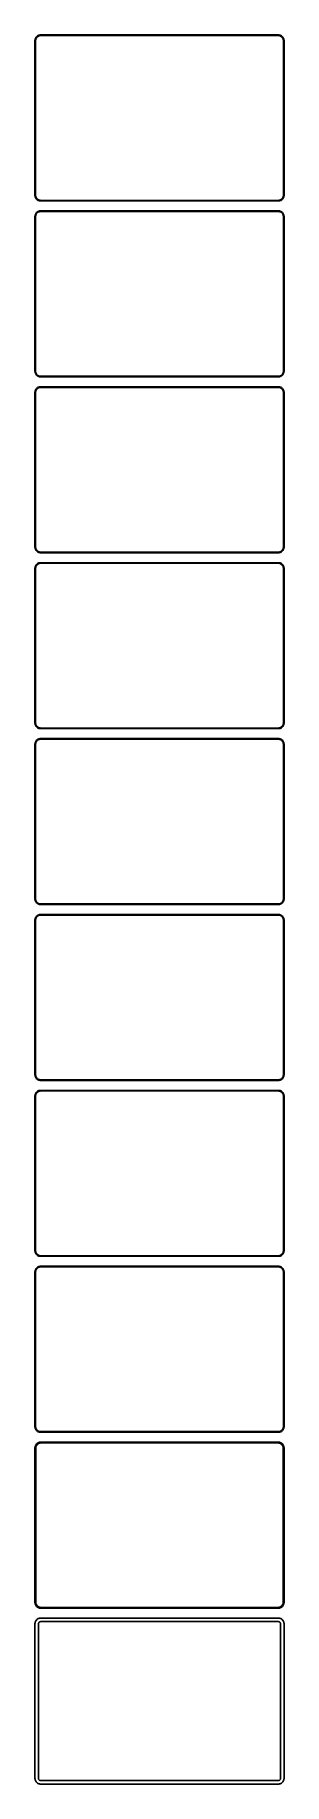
# Model space of a CAD drawing. Header units: metres. Extents: x -112 to 112, y 1515 to 3096.
import ezdxf

# ---------------------------------------------------------------- set-up
doc = ezdxf.new("R2010")
doc.units = ezdxf.units.M

msp = doc.modelspace()

# ---------------------------------------------------------------- linework, layer by layer
for p, q in [((-112.461, 3091.63), (-112.5, 3091)), ((-112.5, 3091), (-112.5, 2951)), ((-112.343, 3092.24), (-112.461, 3091.63)), ((-112.149, 3092.84), (-112.343, 3092.24)), ((-111.882, 3093.41), (-112.149, 3092.84)), ((-112, 3090.75), (-111.963, 3091.35)), ((-112, 2951.25), (-112, 3090.75)), ((-111.963, 3091.35), (-111.851, 3091.93)), ((-111.545, 3093.94), (-111.882, 3093.41)), ((-111.851, 3091.93), (-111.666, 3092.5)), ((-111.666, 3092.5), (-111.412, 3093.04)), ((-111.145, 3094.42), (-111.545, 3093.94)), ((-111.412, 3093.04), (-111.093, 3093.54)), ((-110.687, 3094.85), (-111.145, 3094.42)), ((-111.093, 3093.54), (-110.713, 3094)), ((-110.713, 3094), (-110.278, 3094.41)), ((-110.179, 3095.22), (-110.687, 3094.85)), ((-110.278, 3094.41), (-109.795, 3094.76)), ((-109.629, 3095.52), (-110.179, 3095.22)), ((-109.795, 3094.76), (-109.272, 3095.05)), ((-109.045, 3095.76), (-109.629, 3095.52)), ((-109.272, 3095.05), (-108.718, 3095.27)), ((-108.437, 3095.91), (-109.045, 3095.76)), ((-108.718, 3095.27), (-108.14, 3095.42)), ((-107.814, 3095.99), (-108.437, 3095.91)), ((-108.14, 3095.42), (-107.548, 3095.49)), ((107.814, 3095.99), (-107.814, 3095.99)), ((-107.548, 3095.49), (107.548, 3095.49)), ((107.548, 3095.49), (108.14, 3095.42)), ((108.437, 3095.91), (107.814, 3095.99)), ((108.14, 3095.42), (108.718, 3095.27)), ((109.045, 3095.76), (108.437, 3095.91)), ((108.718, 3095.27), (109.272, 3095.05)), ((109.629, 3095.52), (109.045, 3095.76)), ((109.272, 3095.05), (109.795, 3094.76)), ((110.179, 3095.22), (109.629, 3095.52)), ((109.795, 3094.76), (110.278, 3094.41)), ((110.687, 3094.85), (110.179, 3095.22)), ((110.278, 3094.41), (110.713, 3094)), ((111.145, 3094.42), (110.687, 3094.85)), ((110.713, 3094), (111.093, 3093.54)), ((111.093, 3093.54), (111.412, 3093.04)), ((111.545, 3093.94), (111.145, 3094.42)), ((111.412, 3093.04), (111.666, 3092.5)), ((111.882, 3093.41), (111.545, 3093.94)), ((111.666, 3092.5), (111.851, 3091.93)), ((111.851, 3091.93), (111.963, 3091.35)), ((112.149, 3092.84), (111.882, 3093.41)), ((111.963, 3091.35), (112, 3090.75)), ((112, 3090.75), (112, 2951.25)), ((112.343, 3092.24), (112.149, 3092.84)), ((112.461, 3091.63), (112.343, 3092.24)), ((112.5, 3091), (112.461, 3091.63)), ((112.5, 2951), (112.5, 3091)), ((-112.5, 2951), (-112.461, 2950.37)), ((-112.461, 2950.37), (-112.343, 2949.76)), ((-112.343, 2949.76), (-112.149, 2949.16)), ((-112.149, 2949.16), (-111.882, 2948.59)), ((-111.963, 2950.65), (-112, 2951.25)), ((-111.851, 2950.07), (-111.963, 2950.65)), ((-111.882, 2948.59), (-111.545, 2948.06)), ((-111.666, 2949.5), (-111.851, 2950.07)), ((-111.412, 2948.96), (-111.666, 2949.5)), ((-111.545, 2948.06), (-111.145, 2947.58)), ((-111.093, 2948.46), (-111.412, 2948.96)), ((-111.145, 2947.58), (-110.687, 2947.15)), ((-110.713, 2948), (-111.093, 2948.46)), ((-110.278, 2947.59), (-110.713, 2948)), ((-110.687, 2947.15), (-110.179, 2946.78)), ((-109.795, 2947.24), (-110.278, 2947.59)), ((-110.179, 2946.78), (-109.629, 2946.48)), ((-109.272, 2946.95), (-109.795, 2947.24)), ((-109.629, 2946.48), (-109.045, 2946.24)), ((-108.718, 2946.73), (-109.272, 2946.95)), ((-109.045, 2946.24), (-108.437, 2946.09)), ((-108.14, 2946.58), (-108.718, 2946.73)), ((-108.437, 2946.09), (-107.814, 2946.01)), ((-107.548, 2946.51), (-108.14, 2946.58)), ((-107.814, 2946.01), (107.814, 2946.01)), ((107.548, 2946.51), (-107.548, 2946.51)), ((108.14, 2946.58), (107.548, 2946.51)), ((107.814, 2946.01), (108.437, 2946.09)), ((108.718, 2946.73), (108.14, 2946.58)), ((108.437, 2946.09), (109.045, 2946.24)), ((109.272, 2946.95), (108.718, 2946.73)), ((109.045, 2946.24), (109.629, 2946.48)), ((109.795, 2947.24), (109.272, 2946.95)), ((109.629, 2946.48), (110.179, 2946.78)), ((110.278, 2947.59), (109.795, 2947.24)), ((110.179, 2946.78), (110.687, 2947.15)), ((110.713, 2948), (110.278, 2947.59)), ((110.687, 2947.15), (111.145, 2947.58)), ((111.093, 2948.46), (110.713, 2948)), ((111.412, 2948.96), (111.093, 2948.46)), ((111.145, 2947.58), (111.545, 2948.06)), ((111.666, 2949.5), (111.412, 2948.96)), ((111.545, 2948.06), (111.882, 2948.59)), ((111.851, 2950.07), (111.666, 2949.5)), ((111.963, 2950.65), (111.851, 2950.07)), ((111.882, 2948.59), (112.149, 2949.16)), ((112, 2951.25), (111.963, 2950.65)), ((112.149, 2949.16), (112.343, 2949.76)), ((112.343, 2949.76), (112.461, 2950.37)), ((112.461, 2950.37), (112.5, 2951)), ((-112.461, 2932.63), (-112.5, 2932)), ((-112.5, 2932), (-112.5, 2792)), ((-112.343, 2933.24), (-112.461, 2932.63)), ((-112.149, 2933.84), (-112.343, 2933.24)), ((-111.882, 2934.41), (-112.149, 2933.84)), ((-112, 2931.75), (-111.963, 2932.35)), ((-112, 2792.25), (-112, 2931.75)), ((-111.963, 2932.35), (-111.851, 2932.93)), ((-111.545, 2934.94), (-111.882, 2934.41)), ((-111.851, 2932.93), (-111.666, 2933.5)), ((-111.666, 2933.5), (-111.412, 2934.04)), ((-111.145, 2935.42), (-111.545, 2934.94)), ((-111.412, 2934.04), (-111.093, 2934.54)), ((-110.687, 2935.85), (-111.145, 2935.42)), ((-111.093, 2934.54), (-110.713, 2935)), ((-110.713, 2935), (-110.278, 2935.41)), ((-110.179, 2936.22), (-110.687, 2935.85)), ((-110.278, 2935.41), (-109.795, 2935.76)), ((-109.629, 2936.52), (-110.179, 2936.22)), ((-109.795, 2935.76), (-109.272, 2936.05)), ((-109.045, 2936.76), (-109.629, 2936.52)), ((-109.272, 2936.05), (-108.718, 2936.27)), ((-108.437, 2936.91), (-109.045, 2936.76)), ((-108.718, 2936.27), (-108.14, 2936.42)), ((-107.814, 2936.99), (-108.437, 2936.91)), ((-108.14, 2936.42), (-107.548, 2936.49)), ((107.814, 2936.99), (-107.814, 2936.99)), ((-107.548, 2936.49), (107.548, 2936.49)), ((107.548, 2936.49), (108.14, 2936.42)), ((108.437, 2936.91), (107.814, 2936.99)), ((108.14, 2936.42), (108.718, 2936.27)), ((109.045, 2936.76), (108.437, 2936.91)), ((108.718, 2936.27), (109.272, 2936.05)), ((109.629, 2936.52), (109.045, 2936.76)), ((109.272, 2936.05), (109.795, 2935.76)), ((110.179, 2936.22), (109.629, 2936.52)), ((109.795, 2935.76), (110.278, 2935.41)), ((110.687, 2935.85), (110.179, 2936.22)), ((110.278, 2935.41), (110.713, 2935)), ((111.145, 2935.42), (110.687, 2935.85)), ((110.713, 2935), (111.093, 2934.54)), ((111.093, 2934.54), (111.412, 2934.04)), ((111.545, 2934.94), (111.145, 2935.42)), ((111.412, 2934.04), (111.666, 2933.5)), ((111.882, 2934.41), (111.545, 2934.94)), ((111.666, 2933.5), (111.851, 2932.93)), ((111.851, 2932.93), (111.963, 2932.35)), ((112.149, 2933.84), (111.882, 2934.41)), ((111.963, 2932.35), (112, 2931.75)), ((112, 2931.75), (112, 2792.25)), ((112.343, 2933.24), (112.149, 2933.84)), ((112.461, 2932.63), (112.343, 2933.24)), ((112.5, 2932), (112.461, 2932.63)), ((112.5, 2792), (112.5, 2932)), ((-112.5, 2792), (-112.461, 2791.37)), ((-112.461, 2791.37), (-112.343, 2790.76)), ((-112.343, 2790.76), (-112.149, 2790.16)), ((-112.149, 2790.16), (-111.882, 2789.59)), ((-111.963, 2791.65), (-112, 2792.25)), ((-111.851, 2791.07), (-111.963, 2791.65)), ((-111.882, 2789.59), (-111.545, 2789.06)), ((-111.666, 2790.5), (-111.851, 2791.07)), ((-111.412, 2789.96), (-111.666, 2790.5)), ((-111.545, 2789.06), (-111.145, 2788.58)), ((-111.093, 2789.46), (-111.412, 2789.96)), ((-111.145, 2788.58), (-110.687, 2788.15)), ((-110.713, 2789), (-111.093, 2789.46)), ((-110.278, 2788.59), (-110.713, 2789)), ((-110.687, 2788.15), (-110.179, 2787.78)), ((-109.795, 2788.24), (-110.278, 2788.59)), ((-110.179, 2787.78), (-109.629, 2787.48)), ((-109.272, 2787.95), (-109.795, 2788.24)), ((-109.629, 2787.48), (-109.045, 2787.24)), ((-108.718, 2787.73), (-109.272, 2787.95)), ((-109.045, 2787.24), (-108.437, 2787.09)), ((-108.14, 2787.58), (-108.718, 2787.73)), ((-108.437, 2787.09), (-107.814, 2787.01)), ((-107.548, 2787.51), (-108.14, 2787.58)), ((-107.814, 2787.01), (107.814, 2787.01)), ((107.548, 2787.51), (-107.548, 2787.51)), ((108.14, 2787.58), (107.548, 2787.51)), ((107.814, 2787.01), (108.437, 2787.09)), ((108.718, 2787.73), (108.14, 2787.58)), ((108.437, 2787.09), (109.045, 2787.24)), ((109.272, 2787.95), (108.718, 2787.73)), ((109.045, 2787.24), (109.629, 2787.48)), ((109.795, 2788.24), (109.272, 2787.95)), ((109.629, 2787.48), (110.179, 2787.78)), ((110.278, 2788.59), (109.795, 2788.24)), ((110.179, 2787.78), (110.687, 2788.15)), ((110.713, 2789), (110.278, 2788.59)), ((110.687, 2788.15), (111.145, 2788.58)), ((111.093, 2789.46), (110.713, 2789)), ((111.412, 2789.96), (111.093, 2789.46)), ((111.145, 2788.58), (111.545, 2789.06)), ((111.666, 2790.5), (111.412, 2789.96)), ((111.545, 2789.06), (111.882, 2789.59)), ((111.851, 2791.07), (111.666, 2790.5)), ((111.963, 2791.65), (111.851, 2791.07)), ((111.882, 2789.59), (112.149, 2790.16)), ((112, 2792.25), (111.963, 2791.65)), ((112.149, 2790.16), (112.343, 2790.76)), ((112.343, 2790.76), (112.461, 2791.37)), ((112.461, 2791.37), (112.5, 2792)), ((-112.461, 2773.63), (-112.5, 2773)), ((-112.5, 2773), (-112.5, 2633)), ((-112.343, 2774.24), (-112.461, 2773.63)), ((-112.149, 2774.84), (-112.343, 2774.24)), ((-111.882, 2775.41), (-112.149, 2774.84)), ((-112, 2772.75), (-111.963, 2773.35)), ((-112, 2633.25), (-112, 2772.75)), ((-111.963, 2773.35), (-111.851, 2773.93)), ((-111.545, 2775.94), (-111.882, 2775.41)), ((-111.851, 2773.93), (-111.666, 2774.5)), ((-111.666, 2774.5), (-111.412, 2775.04)), ((-111.145, 2776.42), (-111.545, 2775.94)), ((-111.412, 2775.04), (-111.093, 2775.54)), ((-110.687, 2776.85), (-111.145, 2776.42)), ((-111.093, 2775.54), (-110.713, 2776)), ((-110.713, 2776), (-110.278, 2776.41)), ((-110.179, 2777.22), (-110.687, 2776.85)), ((-110.278, 2776.41), (-109.795, 2776.76)), ((-109.629, 2777.52), (-110.179, 2777.22)), ((-109.795, 2776.76), (-109.272, 2777.05)), ((-109.045, 2777.76), (-109.629, 2777.52)), ((-109.272, 2777.05), (-108.718, 2777.27)), ((-108.437, 2777.91), (-109.045, 2777.76)), ((-108.718, 2777.27), (-108.14, 2777.42)), ((-107.814, 2777.99), (-108.437, 2777.91)), ((-108.14, 2777.42), (-107.548, 2777.49)), ((107.814, 2777.99), (-107.814, 2777.99)), ((-107.548, 2777.49), (107.548, 2777.49)), ((107.548, 2777.49), (108.14, 2777.42)), ((108.437, 2777.91), (107.814, 2777.99)), ((108.14, 2777.42), (108.718, 2777.27)), ((109.045, 2777.76), (108.437, 2777.91)), ((108.718, 2777.27), (109.272, 2777.05)), ((109.629, 2777.52), (109.045, 2777.76)), ((109.272, 2777.05), (109.795, 2776.76)), ((110.179, 2777.22), (109.629, 2777.52)), ((109.795, 2776.76), (110.278, 2776.41)), ((110.687, 2776.85), (110.179, 2777.22)), ((110.278, 2776.41), (110.713, 2776)), ((111.145, 2776.42), (110.687, 2776.85)), ((110.713, 2776), (111.093, 2775.54)), ((111.093, 2775.54), (111.412, 2775.04)), ((111.545, 2775.94), (111.145, 2776.42)), ((111.412, 2775.04), (111.666, 2774.5)), ((111.882, 2775.41), (111.545, 2775.94)), ((111.666, 2774.5), (111.851, 2773.93)), ((111.851, 2773.93), (111.963, 2773.35)), ((112.149, 2774.84), (111.882, 2775.41)), ((111.963, 2773.35), (112, 2772.75)), ((112, 2772.75), (112, 2633.25)), ((112.343, 2774.24), (112.149, 2774.84)), ((112.461, 2773.63), (112.343, 2774.24)), ((112.5, 2773), (112.461, 2773.63)), ((112.5, 2633), (112.5, 2773)), ((-112.5, 2633), (-112.461, 2632.37)), ((-112.461, 2632.37), (-112.343, 2631.76)), ((-112.343, 2631.76), (-112.149, 2631.16)), ((-112.149, 2631.16), (-111.882, 2630.59)), ((-111.963, 2632.65), (-112, 2633.25)), ((-111.851, 2632.07), (-111.963, 2632.65)), ((-111.882, 2630.59), (-111.545, 2630.06)), ((-111.666, 2631.5), (-111.851, 2632.07)), ((-111.412, 2630.96), (-111.666, 2631.5)), ((-111.545, 2630.06), (-111.145, 2629.58)), ((-111.093, 2630.46), (-111.412, 2630.96)), ((-111.145, 2629.58), (-110.687, 2629.15)), ((-110.713, 2630), (-111.093, 2630.46)), ((-110.278, 2629.59), (-110.713, 2630)), ((-110.687, 2629.15), (-110.179, 2628.78)), ((-109.795, 2629.24), (-110.278, 2629.59)), ((-110.179, 2628.78), (-109.629, 2628.48)), ((-109.272, 2628.95), (-109.795, 2629.24)), ((-109.629, 2628.48), (-109.045, 2628.24)), ((-108.718, 2628.73), (-109.272, 2628.95)), ((-109.045, 2628.24), (-108.437, 2628.09)), ((-108.14, 2628.58), (-108.718, 2628.73)), ((-108.437, 2628.09), (-107.814, 2628.01)), ((-107.548, 2628.51), (-108.14, 2628.58)), ((-107.814, 2628.01), (107.814, 2628.01)), ((107.548, 2628.51), (-107.548, 2628.51)), ((108.14, 2628.58), (107.548, 2628.51)), ((107.814, 2628.01), (108.437, 2628.09)), ((108.718, 2628.73), (108.14, 2628.58)), ((108.437, 2628.09), (109.045, 2628.24)), ((109.272, 2628.95), (108.718, 2628.73)), ((109.045, 2628.24), (109.629, 2628.48)), ((109.795, 2629.24), (109.272, 2628.95)), ((109.629, 2628.48), (110.179, 2628.78)), ((110.278, 2629.59), (109.795, 2629.24)), ((110.179, 2628.78), (110.687, 2629.15)), ((110.713, 2630), (110.278, 2629.59)), ((110.687, 2629.15), (111.145, 2629.58)), ((111.093, 2630.46), (110.713, 2630)), ((111.412, 2630.96), (111.093, 2630.46)), ((111.145, 2629.58), (111.545, 2630.06)), ((111.666, 2631.5), (111.412, 2630.96)), ((111.545, 2630.06), (111.882, 2630.59)), ((111.851, 2632.07), (111.666, 2631.5)), ((111.963, 2632.65), (111.851, 2632.07)), ((111.882, 2630.59), (112.149, 2631.16)), ((112, 2633.25), (111.963, 2632.65)), ((112.149, 2631.16), (112.343, 2631.76)), ((112.343, 2631.76), (112.461, 2632.37)), ((112.461, 2632.37), (112.5, 2633)), ((-112.461, 2614.63), (-112.5, 2614)), ((-112.5, 2614), (-112.5, 2474)), ((-112.343, 2615.24), (-112.461, 2614.63)), ((-112.149, 2615.84), (-112.343, 2615.24)), ((-111.882, 2616.41), (-112.149, 2615.84)), ((-112, 2613.75), (-111.963, 2614.35)), ((-112, 2474.25), (-112, 2613.75)), ((-111.963, 2614.35), (-111.851, 2614.93)), ((-111.545, 2616.94), (-111.882, 2616.41)), ((-111.851, 2614.93), (-111.666, 2615.5)), ((-111.666, 2615.5), (-111.412, 2616.04)), ((-111.145, 2617.42), (-111.545, 2616.94)), ((-111.412, 2616.04), (-111.093, 2616.54)), ((-110.687, 2617.85), (-111.145, 2617.42)), ((-111.093, 2616.54), (-110.713, 2617)), ((-110.713, 2617), (-110.278, 2617.41)), ((-110.179, 2618.22), (-110.687, 2617.85)), ((-110.278, 2617.41), (-109.795, 2617.76)), ((-109.629, 2618.52), (-110.179, 2618.22)), ((-109.795, 2617.76), (-109.272, 2618.05)), ((-109.045, 2618.76), (-109.629, 2618.52)), ((-109.272, 2618.05), (-108.718, 2618.27)), ((-108.437, 2618.91), (-109.045, 2618.76)), ((-108.718, 2618.27), (-108.14, 2618.42)), ((-107.814, 2618.99), (-108.437, 2618.91)), ((-108.14, 2618.42), (-107.548, 2618.49)), ((107.814, 2618.99), (-107.814, 2618.99)), ((-107.548, 2618.49), (107.548, 2618.49)), ((107.548, 2618.49), (108.14, 2618.42)), ((108.437, 2618.91), (107.814, 2618.99)), ((108.14, 2618.42), (108.718, 2618.27)), ((109.045, 2618.76), (108.437, 2618.91)), ((108.718, 2618.27), (109.272, 2618.05)), ((109.629, 2618.52), (109.045, 2618.76)), ((109.272, 2618.05), (109.795, 2617.76)), ((110.179, 2618.22), (109.629, 2618.52)), ((109.795, 2617.76), (110.278, 2617.41)), ((110.687, 2617.85), (110.179, 2618.22)), ((110.278, 2617.41), (110.713, 2617)), ((111.145, 2617.42), (110.687, 2617.85)), ((110.713, 2617), (111.093, 2616.54)), ((111.093, 2616.54), (111.412, 2616.04)), ((111.545, 2616.94), (111.145, 2617.42)), ((111.412, 2616.04), (111.666, 2615.5)), ((111.882, 2616.41), (111.545, 2616.94)), ((111.666, 2615.5), (111.851, 2614.93)), ((111.851, 2614.93), (111.963, 2614.35)), ((112.149, 2615.84), (111.882, 2616.41)), ((111.963, 2614.35), (112, 2613.75)), ((112, 2613.75), (112, 2474.25)), ((112.343, 2615.24), (112.149, 2615.84)), ((112.461, 2614.63), (112.343, 2615.24)), ((112.5, 2614), (112.461, 2614.63)), ((112.5, 2474), (112.5, 2614)), ((-112.5, 2474), (-112.461, 2473.37)), ((-112.461, 2473.37), (-112.343, 2472.76)), ((-112.343, 2472.76), (-112.149, 2472.16)), ((-112.149, 2472.16), (-111.882, 2471.59)), ((-111.963, 2473.65), (-112, 2474.25)), ((-111.851, 2473.07), (-111.963, 2473.65)), ((-111.882, 2471.59), (-111.545, 2471.06)), ((-111.666, 2472.5), (-111.851, 2473.07)), ((-111.412, 2471.96), (-111.666, 2472.5)), ((-111.545, 2471.06), (-111.145, 2470.58)), ((-111.093, 2471.46), (-111.412, 2471.96)), ((-111.145, 2470.58), (-110.687, 2470.15)), ((-110.713, 2471), (-111.093, 2471.46)), ((-110.278, 2470.59), (-110.713, 2471)), ((-110.687, 2470.15), (-110.179, 2469.78)), ((-109.795, 2470.24), (-110.278, 2470.59)), ((-110.179, 2469.78), (-109.629, 2469.48)), ((-109.272, 2469.95), (-109.795, 2470.24)), ((-109.629, 2469.48), (-109.045, 2469.24)), ((-108.718, 2469.73), (-109.272, 2469.95)), ((-109.045, 2469.24), (-108.437, 2469.09)), ((-108.14, 2469.58), (-108.718, 2469.73)), ((-108.437, 2469.09), (-107.814, 2469.01)), ((-107.548, 2469.51), (-108.14, 2469.58)), ((-107.814, 2469.01), (107.814, 2469.01)), ((107.548, 2469.51), (-107.548, 2469.51)), ((108.14, 2469.58), (107.548, 2469.51)), ((107.814, 2469.01), (108.437, 2469.09)), ((108.718, 2469.73), (108.14, 2469.58)), ((108.437, 2469.09), (109.045, 2469.24)), ((109.272, 2469.95), (108.718, 2469.73)), ((109.045, 2469.24), (109.629, 2469.48)), ((109.795, 2470.24), (109.272, 2469.95)), ((109.629, 2469.48), (110.179, 2469.78)), ((110.278, 2470.59), (109.795, 2470.24)), ((110.179, 2469.78), (110.687, 2470.15)), ((110.713, 2471), (110.278, 2470.59)), ((110.687, 2470.15), (111.145, 2470.58)), ((111.093, 2471.46), (110.713, 2471)), ((111.412, 2471.96), (111.093, 2471.46)), ((111.145, 2470.58), (111.545, 2471.06)), ((111.666, 2472.5), (111.412, 2471.96)), ((111.545, 2471.06), (111.882, 2471.59)), ((111.851, 2473.07), (111.666, 2472.5)), ((111.963, 2473.65), (111.851, 2473.07)), ((111.882, 2471.59), (112.149, 2472.16)), ((112, 2474.25), (111.963, 2473.65)), ((112.149, 2472.16), (112.343, 2472.76)), ((112.343, 2472.76), (112.461, 2473.37)), ((112.461, 2473.37), (112.5, 2474)), ((-112.461, 2455.63), (-112.5, 2455)), ((-112.5, 2455), (-112.5, 2315)), ((-112.343, 2456.24), (-112.461, 2455.63)), ((-112.149, 2456.84), (-112.343, 2456.24)), ((-111.882, 2457.41), (-112.149, 2456.84)), ((-112, 2454.75), (-111.963, 2455.35)), ((-112, 2315.25), (-112, 2454.75)), ((-111.963, 2455.35), (-111.851, 2455.93)), ((-111.545, 2457.94), (-111.882, 2457.41)), ((-111.851, 2455.93), (-111.666, 2456.5)), ((-111.666, 2456.5), (-111.412, 2457.04)), ((-111.145, 2458.42), (-111.545, 2457.94)), ((-111.412, 2457.04), (-111.093, 2457.54)), ((-110.687, 2458.85), (-111.145, 2458.42)), ((-111.093, 2457.54), (-110.713, 2458)), ((-110.713, 2458), (-110.278, 2458.41)), ((-110.179, 2459.22), (-110.687, 2458.85)), ((-110.278, 2458.41), (-109.795, 2458.76)), ((-109.629, 2459.52), (-110.179, 2459.22)), ((-109.795, 2458.76), (-109.272, 2459.05)), ((-109.045, 2459.76), (-109.629, 2459.52)), ((-109.272, 2459.05), (-108.718, 2459.27)), ((-108.437, 2459.91), (-109.045, 2459.76)), ((-108.718, 2459.27), (-108.14, 2459.42)), ((-107.814, 2459.99), (-108.437, 2459.91)), ((-108.14, 2459.42), (-107.548, 2459.49)), ((107.814, 2459.99), (-107.814, 2459.99)), ((-107.548, 2459.49), (107.548, 2459.49)), ((107.548, 2459.49), (108.14, 2459.42)), ((108.437, 2459.91), (107.814, 2459.99)), ((108.14, 2459.42), (108.718, 2459.27)), ((109.045, 2459.76), (108.437, 2459.91)), ((108.718, 2459.27), (109.272, 2459.05)), ((109.629, 2459.52), (109.045, 2459.76)), ((109.272, 2459.05), (109.795, 2458.76)), ((110.179, 2459.22), (109.629, 2459.52)), ((109.795, 2458.76), (110.278, 2458.41)), ((110.687, 2458.85), (110.179, 2459.22)), ((110.278, 2458.41), (110.713, 2458)), ((111.145, 2458.42), (110.687, 2458.85)), ((110.713, 2458), (111.093, 2457.54)), ((111.093, 2457.54), (111.412, 2457.04)), ((111.545, 2457.94), (111.145, 2458.42)), ((111.412, 2457.04), (111.666, 2456.5)), ((111.882, 2457.41), (111.545, 2457.94)), ((111.666, 2456.5), (111.851, 2455.93)), ((111.851, 2455.93), (111.963, 2455.35)), ((112.149, 2456.84), (111.882, 2457.41)), ((111.963, 2455.35), (112, 2454.75)), ((112, 2454.75), (112, 2315.25)), ((112.343, 2456.24), (112.149, 2456.84)), ((112.461, 2455.63), (112.343, 2456.24)), ((112.5, 2455), (112.461, 2455.63)), ((112.5, 2315), (112.5, 2455)), ((-112.5, 2315), (-112.461, 2314.37)), ((-112.461, 2314.37), (-112.343, 2313.76)), ((-112.343, 2313.76), (-112.149, 2313.16)), ((-112.149, 2313.16), (-111.882, 2312.59)), ((-111.963, 2314.65), (-112, 2315.25)), ((-111.851, 2314.07), (-111.963, 2314.65)), ((-111.882, 2312.59), (-111.545, 2312.06)), ((-111.666, 2313.5), (-111.851, 2314.07)), ((-111.412, 2312.96), (-111.666, 2313.5)), ((-111.545, 2312.06), (-111.145, 2311.58)), ((-111.093, 2312.46), (-111.412, 2312.96)), ((-111.145, 2311.58), (-110.687, 2311.15)), ((-110.713, 2312), (-111.093, 2312.46)), ((-110.278, 2311.59), (-110.713, 2312)), ((-110.687, 2311.15), (-110.179, 2310.78)), ((-109.795, 2311.24), (-110.278, 2311.59)), ((-110.179, 2310.78), (-109.629, 2310.48)), ((-109.272, 2310.95), (-109.795, 2311.24)), ((-109.629, 2310.48), (-109.045, 2310.24)), ((-108.718, 2310.73), (-109.272, 2310.95)), ((-109.045, 2310.24), (-108.437, 2310.09)), ((-108.14, 2310.58), (-108.718, 2310.73)), ((-108.437, 2310.09), (-107.814, 2310.01)), ((-107.548, 2310.51), (-108.14, 2310.58)), ((-107.814, 2310.01), (107.814, 2310.01)), ((107.548, 2310.51), (-107.548, 2310.51)), ((108.14, 2310.58), (107.548, 2310.51)), ((107.814, 2310.01), (108.437, 2310.09)), ((108.718, 2310.73), (108.14, 2310.58)), ((108.437, 2310.09), (109.045, 2310.24)), ((109.272, 2310.95), (108.718, 2310.73)), ((109.045, 2310.24), (109.629, 2310.48)), ((109.795, 2311.24), (109.272, 2310.95)), ((109.629, 2310.48), (110.179, 2310.78)), ((110.278, 2311.59), (109.795, 2311.24)), ((110.179, 2310.78), (110.687, 2311.15)), ((110.713, 2312), (110.278, 2311.59)), ((110.687, 2311.15), (111.145, 2311.58)), ((111.093, 2312.46), (110.713, 2312)), ((111.412, 2312.96), (111.093, 2312.46)), ((111.145, 2311.58), (111.545, 2312.06)), ((111.666, 2313.5), (111.412, 2312.96)), ((111.545, 2312.06), (111.882, 2312.59)), ((111.851, 2314.07), (111.666, 2313.5)), ((111.963, 2314.65), (111.851, 2314.07)), ((111.882, 2312.59), (112.149, 2313.16)), ((112, 2315.25), (111.963, 2314.65)), ((112.149, 2313.16), (112.343, 2313.76)), ((112.343, 2313.76), (112.461, 2314.37)), ((112.461, 2314.37), (112.5, 2315)), ((-112.461, 2296.63), (-112.5, 2296)), ((-112.5, 2296), (-112.5, 2156)), ((-112.343, 2297.24), (-112.461, 2296.63)), ((-112.149, 2297.84), (-112.343, 2297.24)), ((-111.882, 2298.41), (-112.149, 2297.84)), ((-112, 2295.75), (-111.963, 2296.35)), ((-112, 2156.25), (-112, 2295.75)), ((-111.963, 2296.35), (-111.851, 2296.93)), ((-111.545, 2298.94), (-111.882, 2298.41)), ((-111.851, 2296.93), (-111.666, 2297.5)), ((-111.666, 2297.5), (-111.412, 2298.04)), ((-111.145, 2299.42), (-111.545, 2298.94)), ((-111.412, 2298.04), (-111.093, 2298.54)), ((-110.687, 2299.85), (-111.145, 2299.42)), ((-111.093, 2298.54), (-110.713, 2299)), ((-110.713, 2299), (-110.278, 2299.41)), ((-110.179, 2300.22), (-110.687, 2299.85)), ((-110.278, 2299.41), (-109.795, 2299.76)), ((-109.629, 2300.52), (-110.179, 2300.22)), ((-109.795, 2299.76), (-109.272, 2300.05)), ((-109.045, 2300.76), (-109.629, 2300.52)), ((-109.272, 2300.05), (-108.718, 2300.27)), ((-108.437, 2300.91), (-109.045, 2300.76)), ((-108.718, 2300.27), (-108.14, 2300.42)), ((-107.814, 2300.99), (-108.437, 2300.91)), ((-108.14, 2300.42), (-107.548, 2300.49)), ((107.814, 2300.99), (-107.814, 2300.99)), ((-107.548, 2300.49), (107.548, 2300.49)), ((107.548, 2300.49), (108.14, 2300.42)), ((108.437, 2300.91), (107.814, 2300.99)), ((108.14, 2300.42), (108.718, 2300.27)), ((109.045, 2300.76), (108.437, 2300.91)), ((108.718, 2300.27), (109.272, 2300.05)), ((109.629, 2300.52), (109.045, 2300.76)), ((109.272, 2300.05), (109.795, 2299.76)), ((110.179, 2300.22), (109.629, 2300.52)), ((109.795, 2299.76), (110.278, 2299.41)), ((110.687, 2299.85), (110.179, 2300.22)), ((110.278, 2299.41), (110.713, 2299)), ((111.145, 2299.42), (110.687, 2299.85)), ((110.713, 2299), (111.093, 2298.54)), ((111.093, 2298.54), (111.412, 2298.04)), ((111.545, 2298.94), (111.145, 2299.42)), ((111.412, 2298.04), (111.666, 2297.5)), ((111.882, 2298.41), (111.545, 2298.94)), ((111.666, 2297.5), (111.851, 2296.93)), ((111.851, 2296.93), (111.963, 2296.35)), ((112.149, 2297.84), (111.882, 2298.41)), ((111.963, 2296.35), (112, 2295.75)), ((112, 2295.75), (112, 2156.25)), ((112.343, 2297.24), (112.149, 2297.84)), ((112.461, 2296.63), (112.343, 2297.24)), ((112.5, 2296), (112.461, 2296.63)), ((112.5, 2156), (112.5, 2296)), ((-112.5, 2156), (-112.461, 2155.37)), ((-112.461, 2155.37), (-112.343, 2154.76)), ((-112.343, 2154.76), (-112.149, 2154.16)), ((-112.149, 2154.16), (-111.882, 2153.59)), ((-111.963, 2155.65), (-112, 2156.25)), ((-111.851, 2155.07), (-111.963, 2155.65)), ((-111.882, 2153.59), (-111.545, 2153.06)), ((-111.666, 2154.5), (-111.851, 2155.07)), ((-111.412, 2153.96), (-111.666, 2154.5)), ((-111.545, 2153.06), (-111.145, 2152.58)), ((-111.093, 2153.46), (-111.412, 2153.96)), ((-111.145, 2152.58), (-110.687, 2152.15)), ((-110.713, 2153), (-111.093, 2153.46)), ((-110.278, 2152.59), (-110.713, 2153)), ((-110.687, 2152.15), (-110.179, 2151.78)), ((-109.795, 2152.24), (-110.278, 2152.59)), ((-110.179, 2151.78), (-109.629, 2151.48)), ((-109.272, 2151.95), (-109.795, 2152.24)), ((-109.629, 2151.48), (-109.045, 2151.24)), ((-108.718, 2151.73), (-109.272, 2151.95)), ((-109.045, 2151.24), (-108.437, 2151.09)), ((-108.14, 2151.58), (-108.718, 2151.73)), ((-108.437, 2151.09), (-107.814, 2151.01)), ((-107.548, 2151.51), (-108.14, 2151.58)), ((-107.814, 2151.01), (107.814, 2151.01)), ((107.548, 2151.51), (-107.548, 2151.51)), ((108.14, 2151.58), (107.548, 2151.51)), ((107.814, 2151.01), (108.437, 2151.09)), ((108.718, 2151.73), (108.14, 2151.58)), ((108.437, 2151.09), (109.045, 2151.24)), ((109.272, 2151.95), (108.718, 2151.73)), ((109.045, 2151.24), (109.629, 2151.48)), ((109.795, 2152.24), (109.272, 2151.95)), ((109.629, 2151.48), (110.179, 2151.78)), ((110.278, 2152.59), (109.795, 2152.24)), ((110.179, 2151.78), (110.687, 2152.15)), ((110.713, 2153), (110.278, 2152.59)), ((110.687, 2152.15), (111.145, 2152.58)), ((111.093, 2153.46), (110.713, 2153)), ((111.412, 2153.96), (111.093, 2153.46)), ((111.145, 2152.58), (111.545, 2153.06)), ((111.666, 2154.5), (111.412, 2153.96)), ((111.545, 2153.06), (111.882, 2153.59)), ((111.851, 2155.07), (111.666, 2154.5)), ((111.963, 2155.65), (111.851, 2155.07)), ((111.882, 2153.59), (112.149, 2154.16)), ((112, 2156.25), (111.963, 2155.65)), ((112.149, 2154.16), (112.343, 2154.76)), ((112.343, 2154.76), (112.461, 2155.37)), ((112.461, 2155.37), (112.5, 2156)), ((-112.461, 2137.63), (-112.5, 2137)), ((-112.5, 2137), (-112.5, 1997)), ((-112.343, 2138.24), (-112.461, 2137.63)), ((-112.149, 2138.84), (-112.343, 2138.24)), ((-111.882, 2139.41), (-112.149, 2138.84)), ((-112, 2136.75), (-111.963, 2137.35)), ((-112, 1997.25), (-112, 2136.75)), ((-111.963, 2137.35), (-111.851, 2137.93)), ((-111.545, 2139.94), (-111.882, 2139.41)), ((-111.851, 2137.93), (-111.666, 2138.5)), ((-111.666, 2138.5), (-111.412, 2139.04)), ((-111.145, 2140.42), (-111.545, 2139.94)), ((-111.412, 2139.04), (-111.093, 2139.54)), ((-110.687, 2140.85), (-111.145, 2140.42)), ((-111.093, 2139.54), (-110.713, 2140)), ((-110.713, 2140), (-110.278, 2140.41)), ((-110.179, 2141.22), (-110.687, 2140.85)), ((-110.278, 2140.41), (-109.795, 2140.76)), ((-109.629, 2141.52), (-110.179, 2141.22)), ((-109.795, 2140.76), (-109.272, 2141.05)), ((-109.045, 2141.76), (-109.629, 2141.52)), ((-109.272, 2141.05), (-108.718, 2141.27)), ((-108.437, 2141.91), (-109.045, 2141.76)), ((-108.718, 2141.27), (-108.14, 2141.42)), ((-107.814, 2141.99), (-108.437, 2141.91)), ((-108.14, 2141.42), (-107.548, 2141.49)), ((107.814, 2141.99), (-107.814, 2141.99)), ((-107.548, 2141.49), (107.548, 2141.49)), ((107.548, 2141.49), (108.14, 2141.42)), ((108.437, 2141.91), (107.814, 2141.99)), ((108.14, 2141.42), (108.718, 2141.27)), ((109.045, 2141.76), (108.437, 2141.91)), ((108.718, 2141.27), (109.272, 2141.05)), ((109.629, 2141.52), (109.045, 2141.76)), ((109.272, 2141.05), (109.795, 2140.76)), ((110.179, 2141.22), (109.629, 2141.52)), ((109.795, 2140.76), (110.278, 2140.41)), ((110.687, 2140.85), (110.179, 2141.22)), ((110.278, 2140.41), (110.713, 2140)), ((111.145, 2140.42), (110.687, 2140.85)), ((110.713, 2140), (111.093, 2139.54)), ((111.093, 2139.54), (111.412, 2139.04)), ((111.545, 2139.94), (111.145, 2140.42)), ((111.412, 2139.04), (111.666, 2138.5)), ((111.882, 2139.41), (111.545, 2139.94)), ((111.666, 2138.5), (111.851, 2137.93)), ((111.851, 2137.93), (111.963, 2137.35)), ((112.149, 2138.84), (111.882, 2139.41)), ((111.963, 2137.35), (112, 2136.75)), ((112, 2136.75), (112, 1997.25)), ((112.343, 2138.24), (112.149, 2138.84)), ((112.461, 2137.63), (112.343, 2138.24)), ((112.5, 2137), (112.461, 2137.63)), ((112.5, 1997), (112.5, 2137)), ((-112.5, 1997), (-112.461, 1996.37)), ((-112.461, 1996.37), (-112.343, 1995.76)), ((-112.343, 1995.76), (-112.149, 1995.16)), ((-112.149, 1995.16), (-111.882, 1994.59)), ((-111.963, 1996.65), (-112, 1997.25)), ((-111.851, 1996.07), (-111.963, 1996.65)), ((-111.882, 1994.59), (-111.545, 1994.06)), ((-111.666, 1995.5), (-111.851, 1996.07)), ((-111.412, 1994.96), (-111.666, 1995.5)), ((-111.545, 1994.06), (-111.145, 1993.58)), ((-111.093, 1994.46), (-111.412, 1994.96)), ((-111.145, 1993.58), (-110.687, 1993.15)), ((-110.713, 1994), (-111.093, 1994.46)), ((-110.278, 1993.59), (-110.713, 1994)), ((-110.687, 1993.15), (-110.179, 1992.78)), ((-109.795, 1993.24), (-110.278, 1993.59)), ((-110.179, 1992.78), (-109.629, 1992.48)), ((-109.272, 1992.95), (-109.795, 1993.24)), ((-109.629, 1992.48), (-109.045, 1992.24)), ((-108.718, 1992.73), (-109.272, 1992.95)), ((-109.045, 1992.24), (-108.437, 1992.09)), ((-108.14, 1992.58), (-108.718, 1992.73)), ((-108.437, 1992.09), (-107.814, 1992.01)), ((-107.548, 1992.51), (-108.14, 1992.58)), ((107.548, 1992.51), (-107.548, 1992.51)), ((108.14, 1992.58), (107.548, 1992.51)), ((107.814, 1992.01), (108.437, 1992.09)), ((108.718, 1992.73), (108.14, 1992.58)), ((108.437, 1992.09), (109.045, 1992.24)), ((109.272, 1992.95), (108.718, 1992.73)), ((109.045, 1992.24), (109.629, 1992.48)), ((109.795, 1993.24), (109.272, 1992.95)), ((109.629, 1992.48), (110.179, 1992.78)), ((110.278, 1993.59), (109.795, 1993.24)), ((110.179, 1992.78), (110.687, 1993.15)), ((110.713, 1994), (110.278, 1993.59)), ((110.687, 1993.15), (111.145, 1993.58)), ((111.093, 1994.46), (110.713, 1994)), ((111.412, 1994.96), (111.093, 1994.46)), ((111.145, 1993.58), (111.545, 1994.06)), ((111.666, 1995.5), (111.412, 1994.96)), ((111.545, 1994.06), (111.882, 1994.59)), ((111.851, 1996.07), (111.666, 1995.5)), ((111.963, 1996.65), (111.851, 1996.07)), ((111.882, 1994.59), (112.149, 1995.16)), ((112, 1997.25), (111.963, 1996.65)), ((112.149, 1995.16), (112.343, 1995.76)), ((112.343, 1995.76), (112.461, 1996.37)), ((112.461, 1996.37), (112.5, 1997)), ((-112.461, 1978.63), (-112.5, 1978)), ((-112.5, 1978), (-112.5, 1838)), ((-112.343, 1979.24), (-112.461, 1978.63)), ((-112.149, 1979.84), (-112.343, 1979.24)), ((-111.882, 1980.41), (-112.149, 1979.84)), ((-112, 1977.75), (-111.963, 1978.35)), ((-112, 1838.25), (-112, 1977.75)), ((-111.963, 1978.35), (-111.851, 1978.93)), ((-111.545, 1980.94), (-111.882, 1980.41)), ((-111.851, 1978.93), (-111.666, 1979.5)), ((-111.666, 1979.5), (-111.412, 1980.04)), ((-111.145, 1981.42), (-111.545, 1980.94)), ((-111.412, 1980.04), (-111.093, 1980.54)), ((-110.687, 1981.85), (-111.145, 1981.42)), ((-111.093, 1980.54), (-110.713, 1981)), ((-110.713, 1981), (-110.278, 1981.41)), ((-110.179, 1982.22), (-110.687, 1981.85)), ((-110.278, 1981.41), (-109.795, 1981.76)), ((-109.629, 1982.52), (-110.179, 1982.22)), ((-109.795, 1981.76), (-109.272, 1982.05)), ((-109.045, 1982.76), (-109.629, 1982.52)), ((-109.272, 1982.05), (-108.718, 1982.27)), ((-108.437, 1982.91), (-109.045, 1982.76)), ((-108.718, 1982.27), (-108.14, 1982.42)), ((-107.814, 1982.99), (-108.437, 1982.91)), ((-108.14, 1982.42), (-107.548, 1982.49)), ((-107.814, 1992.01), (107.814, 1992.01)), ((107.814, 1982.99), (-107.814, 1982.99)), ((-107.548, 1982.49), (107.548, 1982.49)), ((107.548, 1982.49), (108.14, 1982.42)), ((108.437, 1982.91), (107.814, 1982.99)), ((108.14, 1982.42), (108.718, 1982.27)), ((109.045, 1982.76), (108.437, 1982.91)), ((108.718, 1982.27), (109.272, 1982.05)), ((109.629, 1982.52), (109.045, 1982.76)), ((109.272, 1982.05), (109.795, 1981.76)), ((110.179, 1982.22), (109.629, 1982.52)), ((109.795, 1981.76), (110.278, 1981.41)), ((110.687, 1981.85), (110.179, 1982.22)), ((110.278, 1981.41), (110.713, 1981)), ((111.145, 1981.42), (110.687, 1981.85)), ((110.713, 1981), (111.093, 1980.54)), ((111.093, 1980.54), (111.412, 1980.04)), ((111.545, 1980.94), (111.145, 1981.42)), ((111.412, 1980.04), (111.666, 1979.5)), ((111.882, 1980.41), (111.545, 1980.94)), ((111.666, 1979.5), (111.851, 1978.93)), ((111.851, 1978.93), (111.963, 1978.35)), ((112.149, 1979.84), (111.882, 1980.41)), ((111.963, 1978.35), (112, 1977.75)), ((112, 1977.75), (112, 1838.25)), ((112.343, 1979.24), (112.149, 1979.84)), ((112.461, 1978.63), (112.343, 1979.24)), ((112.5, 1978), (112.461, 1978.63)), ((112.5, 1838), (112.5, 1978)), ((-112.5, 1838), (-112.461, 1837.37)), ((-112.461, 1837.37), (-112.343, 1836.76)), ((-112.343, 1836.76), (-112.149, 1836.16)), ((-112.149, 1836.16), (-111.882, 1835.59)), ((-111.963, 1837.65), (-112, 1838.25)), ((-111.851, 1837.07), (-111.963, 1837.65)), ((-111.882, 1835.59), (-111.545, 1835.06)), ((-111.666, 1836.5), (-111.851, 1837.07)), ((-111.412, 1835.96), (-111.666, 1836.5)), ((-111.545, 1835.06), (-111.145, 1834.58)), ((-111.093, 1835.46), (-111.412, 1835.96)), ((-111.145, 1834.58), (-110.687, 1834.15)), ((-110.713, 1835), (-111.093, 1835.46)), ((-110.278, 1834.59), (-110.713, 1835)), ((-110.687, 1834.15), (-110.179, 1833.78)), ((-109.795, 1834.24), (-110.278, 1834.59)), ((-109.272, 1833.95), (-109.795, 1834.24)), ((-108.718, 1833.73), (-109.272, 1833.95)), ((109.272, 1833.95), (108.718, 1833.73)), ((109.795, 1834.24), (109.272, 1833.95)), ((110.278, 1834.59), (109.795, 1834.24)), ((110.179, 1833.78), (110.687, 1834.15)), ((110.713, 1835), (110.278, 1834.59)), ((110.687, 1834.15), (111.145, 1834.58)), ((111.093, 1835.46), (110.713, 1835)), ((111.412, 1835.96), (111.093, 1835.46)), ((111.145, 1834.58), (111.545, 1835.06)), ((111.666, 1836.5), (111.412, 1835.96)), ((111.545, 1835.06), (111.882, 1835.59)), ((111.851, 1837.07), (111.666, 1836.5)), ((111.963, 1837.65), (111.851, 1837.07)), ((111.882, 1835.59), (112.149, 1836.16)), ((112, 1838.25), (111.963, 1837.65)), ((112.149, 1836.16), (112.343, 1836.76)), ((112.343, 1836.76), (112.461, 1837.37)), ((112.461, 1837.37), (112.5, 1838)), ((-112.461, 1819.63), (-112.5, 1819)), ((-112.5, 1819), (-112.5, 1679)), ((-112.343, 1820.24), (-112.461, 1819.63)), ((-112.149, 1820.84), (-112.343, 1820.24)), ((-111.882, 1821.41), (-112.149, 1820.84)), ((-111.545, 1821.94), (-111.882, 1821.41)), ((-111.828, 1818.75), (-111.792, 1819.32)), ((-111.828, 1679.25), (-111.828, 1818.75)), ((-111.792, 1819.32), (-111.685, 1819.89)), ((-111.685, 1819.89), (-111.507, 1820.44)), ((-111.145, 1822.42), (-111.545, 1821.94)), ((-111.507, 1820.44), (-111.262, 1820.96)), ((-111.262, 1820.96), (-110.954, 1821.44)), ((-110.687, 1822.85), (-111.145, 1822.42)), ((-110.954, 1821.44), (-110.588, 1821.88)), ((-110.179, 1823.22), (-110.687, 1822.85)), ((-110.588, 1821.88), (-110.168, 1822.28)), ((-110.179, 1833.78), (-109.629, 1833.48)), ((-109.629, 1823.52), (-110.179, 1823.22)), ((-110.168, 1822.28), (-109.703, 1822.62)), ((-109.703, 1822.62), (-109.199, 1822.89)), ((-109.629, 1833.48), (-109.045, 1833.24)), ((-109.045, 1823.76), (-109.629, 1823.52)), ((-109.199, 1822.89), (-108.665, 1823.1)), ((-109.045, 1833.24), (-108.437, 1833.09)), ((-108.437, 1823.91), (-109.045, 1823.76)), ((-108.14, 1833.58), (-108.718, 1833.73)), ((-108.665, 1823.1), (-108.108, 1823.25)), ((-108.437, 1833.09), (-107.814, 1833.01)), ((-107.814, 1823.99), (-108.437, 1823.91)), ((-107.548, 1833.51), (-108.14, 1833.58)), ((-108.108, 1823.25), (-107.537, 1823.32)), ((-107.814, 1833.01), (107.814, 1833.01)), ((107.814, 1823.99), (-107.814, 1823.99)), ((107.548, 1833.51), (-107.548, 1833.51)), ((-107.537, 1823.32), (107.537, 1823.32)), ((107.537, 1823.32), (108.108, 1823.25)), ((108.14, 1833.58), (107.548, 1833.51)), ((107.814, 1833.01), (108.437, 1833.09)), ((108.437, 1823.91), (107.814, 1823.99)), ((108.108, 1823.25), (108.665, 1823.1)), ((108.718, 1833.73), (108.14, 1833.58)), ((108.437, 1833.09), (109.045, 1833.24)), ((109.045, 1823.76), (108.437, 1823.91)), ((108.665, 1823.1), (109.199, 1822.89)), ((109.045, 1833.24), (109.629, 1833.48)), ((109.629, 1823.52), (109.045, 1823.76)), ((109.199, 1822.89), (109.703, 1822.62)), ((109.629, 1833.48), (110.179, 1833.78)), ((110.179, 1823.22), (109.629, 1823.52)), ((109.703, 1822.62), (110.168, 1822.28)), ((110.168, 1822.28), (110.588, 1821.88)), ((110.687, 1822.85), (110.179, 1823.22)), ((110.588, 1821.88), (110.954, 1821.44)), ((111.145, 1822.42), (110.687, 1822.85)), ((110.954, 1821.44), (111.262, 1820.96)), ((111.545, 1821.94), (111.145, 1822.42)), ((111.262, 1820.96), (111.507, 1820.44)), ((111.507, 1820.44), (111.685, 1819.89)), ((111.882, 1821.41), (111.545, 1821.94)), ((111.685, 1819.89), (111.792, 1819.32)), ((111.792, 1819.32), (111.828, 1818.75)), ((111.828, 1818.75), (111.828, 1679.25)), ((112.149, 1820.84), (111.882, 1821.41)), ((112.343, 1820.24), (112.149, 1820.84)), ((112.461, 1819.63), (112.343, 1820.24)), ((112.5, 1819), (112.461, 1819.63)), ((112.5, 1679), (112.5, 1819)), ((-112.5, 1679), (-112.461, 1678.37)), ((-112.461, 1678.37), (-112.343, 1677.76)), ((-112.343, 1677.76), (-112.149, 1677.16)), ((-112.149, 1677.16), (-111.882, 1676.59)), ((-111.882, 1676.59), (-111.545, 1676.06)), ((-111.792, 1678.68), (-111.828, 1679.25)), ((-111.685, 1678.11), (-111.792, 1678.68)), ((-111.507, 1677.56), (-111.685, 1678.11)), ((-111.545, 1676.06), (-111.145, 1675.58)), ((-111.262, 1677.04), (-111.507, 1677.56)), ((-110.954, 1676.56), (-111.262, 1677.04)), ((-110.588, 1676.12), (-110.954, 1676.56)), ((-110.168, 1675.72), (-110.588, 1676.12)), ((110.588, 1676.12), (110.168, 1675.72)), ((110.954, 1676.56), (110.588, 1676.12)), ((111.262, 1677.04), (110.954, 1676.56)), ((111.145, 1675.58), (111.545, 1676.06)), ((111.507, 1677.56), (111.262, 1677.04)), ((111.685, 1678.11), (111.507, 1677.56)), ((111.545, 1676.06), (111.882, 1676.59)), ((111.792, 1678.68), (111.685, 1678.11)), ((111.828, 1679.25), (111.792, 1678.68)), ((111.882, 1676.59), (112.149, 1677.16)), ((112.149, 1677.16), (112.343, 1677.76)), ((112.343, 1677.76), (112.461, 1678.37)), ((112.461, 1678.37), (112.5, 1679)), ((-112.461, 1660.63), (-112.5, 1660)), ((-112.343, 1661.24), (-112.461, 1660.63)), ((-112.149, 1661.84), (-112.343, 1661.24)), ((-111.882, 1662.41), (-112.149, 1661.84)), ((-111.545, 1662.94), (-111.882, 1662.41)), ((-111.145, 1663.42), (-111.545, 1662.94)), ((-111.145, 1675.58), (-110.687, 1675.15)), ((-110.687, 1663.85), (-111.145, 1663.42)), ((-110.687, 1675.15), (-110.179, 1674.78)), ((-110.179, 1664.22), (-110.687, 1663.85)), ((-110.179, 1674.78), (-109.629, 1674.48)), ((-109.629, 1664.52), (-110.179, 1664.22)), ((-109.703, 1675.38), (-110.168, 1675.72)), ((-109.199, 1675.11), (-109.703, 1675.38)), ((-109.629, 1674.48), (-109.045, 1674.24)), ((-109.045, 1664.76), (-109.629, 1664.52)), ((-109.343, 1660.01), (-109.293, 1660.27)), ((-109.293, 1660.27), (-109.211, 1660.53)), ((-109.211, 1660.53), (-109.099, 1660.77)), ((-108.665, 1674.9), (-109.199, 1675.11)), ((-109.099, 1660.77), (-108.957, 1660.99)), ((-109.045, 1674.24), (-108.437, 1674.09)), ((-108.437, 1664.91), (-109.045, 1664.76)), ((-108.957, 1660.99), (-108.788, 1661.19)), ((-108.788, 1661.19), (-108.595, 1661.38)), ((-108.108, 1674.75), (-108.665, 1674.9)), ((-108.595, 1661.38), (-108.38, 1661.53)), ((-108.437, 1674.09), (-107.814, 1674.01)), ((-107.814, 1664.99), (-108.437, 1664.91)), ((-108.38, 1661.53), (-108.148, 1661.66)), ((-108.148, 1661.66), (-107.902, 1661.76)), ((-107.537, 1674.68), (-108.108, 1674.75)), ((-107.902, 1661.76), (-107.645, 1661.82)), ((-107.814, 1674.01), (107.814, 1674.01)), ((107.814, 1664.99), (-107.814, 1664.99)), ((-107.645, 1661.82), (-107.382, 1661.86)), ((107.537, 1674.68), (-107.537, 1674.68)), ((-107.382, 1661.86), (107.382, 1661.86)), ((107.382, 1661.86), (107.645, 1661.82)), ((108.108, 1674.75), (107.537, 1674.68)), ((107.645, 1661.82), (107.902, 1661.76)), ((107.814, 1674.01), (108.437, 1674.09)), ((108.437, 1664.91), (107.814, 1664.99)), ((107.902, 1661.76), (108.148, 1661.66)), ((108.665, 1674.9), (108.108, 1674.75)), ((108.148, 1661.66), (108.38, 1661.53)), ((108.38, 1661.53), (108.595, 1661.38)), ((108.437, 1674.09), (109.045, 1674.24)), ((109.045, 1664.76), (108.437, 1664.91)), ((108.595, 1661.38), (108.788, 1661.19)), ((109.199, 1675.11), (108.665, 1674.9)), ((108.788, 1661.19), (108.957, 1660.99)), ((108.957, 1660.99), (109.099, 1660.77)), ((109.045, 1674.24), (109.629, 1674.48)), ((109.629, 1664.52), (109.045, 1664.76)), ((109.099, 1660.77), (109.211, 1660.53)), ((109.703, 1675.38), (109.199, 1675.11)), ((109.211, 1660.53), (109.293, 1660.27)), ((109.293, 1660.27), (109.343, 1660.01)), ((109.629, 1674.48), (110.179, 1674.78)), ((110.179, 1664.22), (109.629, 1664.52)), ((110.168, 1675.72), (109.703, 1675.38)), ((110.179, 1674.78), (110.687, 1675.15)), ((110.687, 1663.85), (110.179, 1664.22)), ((110.687, 1675.15), (111.145, 1675.58)), ((111.145, 1663.42), (110.687, 1663.85)), ((111.545, 1662.94), (111.145, 1663.42)), ((111.882, 1662.41), (111.545, 1662.94)), ((112.149, 1661.84), (111.882, 1662.41)), ((112.343, 1661.24), (112.149, 1661.84)), ((112.461, 1660.63), (112.343, 1661.24)), ((112.5, 1660), (112.461, 1660.63)), ((-112.5, 1660), (-112.5, 1520)), ((-109.36, 1659.75), (-109.343, 1660.01)), ((-109.36, 1520.25), (-109.36, 1659.75)), ((109.343, 1660.01), (109.36, 1659.75)), ((109.36, 1659.75), (109.36, 1520.25)), ((112.5, 1520), (112.5, 1660)), ((-112.5, 1520), (-112.461, 1519.37)), ((-112.461, 1519.37), (-112.343, 1518.76)), ((-112.343, 1518.76), (-112.149, 1518.16)), ((-112.149, 1518.16), (-111.882, 1517.59)), ((-109.343, 1519.99), (-109.36, 1520.25)), ((-109.293, 1519.73), (-109.343, 1519.99)), ((-109.211, 1519.47), (-109.293, 1519.73)), ((-109.099, 1519.23), (-109.211, 1519.47)), ((-108.957, 1519.01), (-109.099, 1519.23)), ((-108.788, 1518.81), (-108.957, 1519.01)), ((-108.595, 1518.62), (-108.788, 1518.81)), ((-108.38, 1518.47), (-108.595, 1518.62)), ((-108.148, 1518.34), (-108.38, 1518.47)), ((-107.902, 1518.24), (-108.148, 1518.34)), ((-107.645, 1518.18), (-107.902, 1518.24)), ((-107.382, 1518.14), (-107.645, 1518.18)), ((107.382, 1518.14), (-107.382, 1518.14)), ((107.645, 1518.18), (107.382, 1518.14)), ((107.902, 1518.24), (107.645, 1518.18)), ((108.148, 1518.34), (107.902, 1518.24)), ((108.38, 1518.47), (108.148, 1518.34)), ((108.595, 1518.62), (108.38, 1518.47)), ((108.788, 1518.81), (108.595, 1518.62)), ((108.957, 1519.01), (108.788, 1518.81)), ((109.099, 1519.23), (108.957, 1519.01)), ((109.211, 1519.47), (109.099, 1519.23)), ((109.293, 1519.73), (109.211, 1519.47)), ((109.343, 1519.99), (109.293, 1519.73)), ((109.36, 1520.25), (109.343, 1519.99)), ((111.882, 1517.59), (112.149, 1518.16)), ((112.149, 1518.16), (112.343, 1518.76)), ((112.343, 1518.76), (112.461, 1519.37)), ((112.461, 1519.37), (112.5, 1520)), ((-111.882, 1517.59), (-111.545, 1517.06)), ((-111.545, 1517.06), (-111.145, 1516.58)), ((-111.145, 1516.58), (-110.687, 1516.15)), ((-110.687, 1516.15), (-110.179, 1515.78)), ((-110.179, 1515.78), (-109.629, 1515.48)), ((-109.629, 1515.48), (-109.045, 1515.24)), ((-109.045, 1515.24), (-108.437, 1515.09)), ((-108.437, 1515.09), (-107.814, 1515.01)), ((-107.814, 1515.01), (107.814, 1515.01)), ((107.814, 1515.01), (108.437, 1515.09)), ((108.437, 1515.09), (109.045, 1515.24)), ((109.045, 1515.24), (109.629, 1515.48)), ((109.629, 1515.48), (110.179, 1515.78)), ((110.179, 1515.78), (110.687, 1516.15)), ((110.687, 1516.15), (111.145, 1516.58)), ((111.145, 1516.58), (111.545, 1517.06)), ((111.545, 1517.06), (111.882, 1517.59))]:
    msp.add_line(p, q)

doc.saveas('drawing.dxf')
